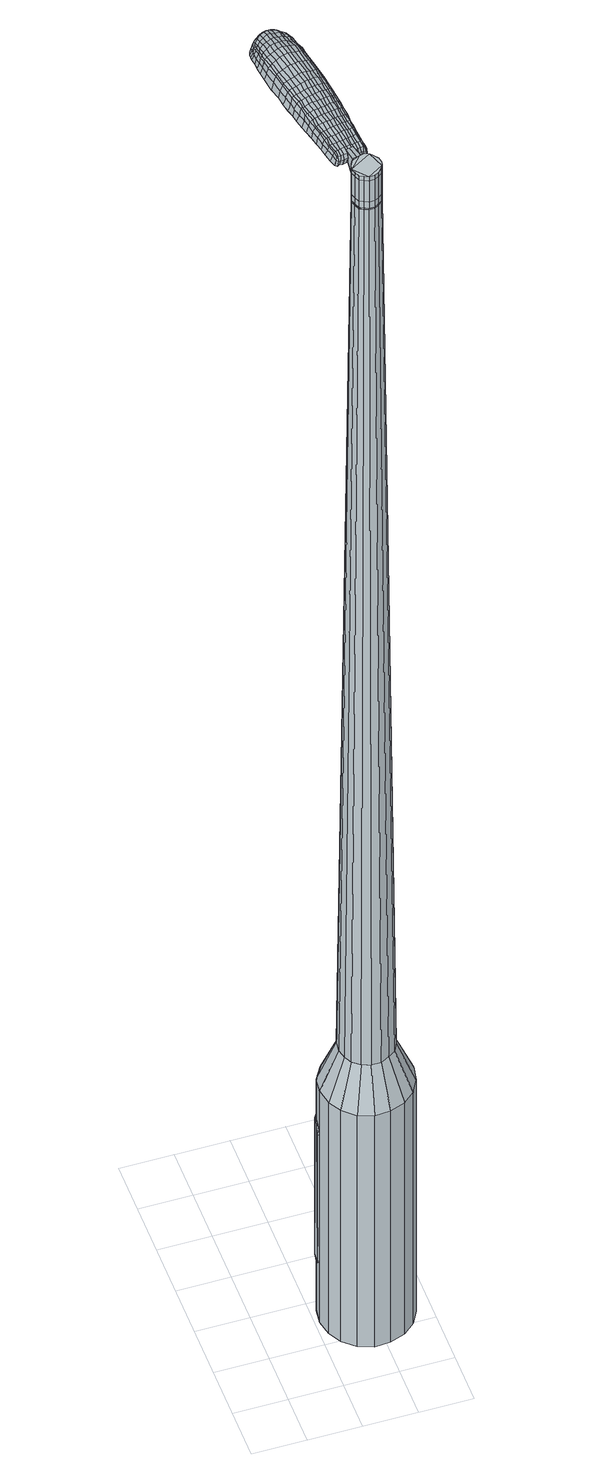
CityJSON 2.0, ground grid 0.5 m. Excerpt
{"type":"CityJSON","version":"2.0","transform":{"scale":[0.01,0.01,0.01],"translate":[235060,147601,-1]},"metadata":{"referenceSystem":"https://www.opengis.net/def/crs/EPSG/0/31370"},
"CityObjects":{
"object1":{"type":"GenericCityObject","attributes":{"cluster":340,"mean_distance_to_centroid":0,"new_centroid_x":235060.98,"new_centroid_y":147601.75,"mean_distance_to_camera":18.8,"H1":12.52,"H2":12.61,"Z_final":113.6,"cluster2":-1,"proj_x":235064.45,"proj_y":147601.1,"id_line":88742,"bearing_l":190.54,"distance":3.53,"orientation":"right","G_obj":100.54},"geometry":[{"type":"MultiSurface","lod":"2","boundaries":[[[0,1,2,3]],[[1,4,5,2]],[[4,6,7,5]],[[6,8,9,7]],[[8,10,11,9]],[[10,12,13,11]],[[12,14,15,13]],[[14,16,17,15]],[[16,18,19,17]],[[18,20,21,19]],[[20,22,23,21]],[[22,24,25,23]],[[24,26,27,25]],[[26,28,29,27]],[[28,30,31,29]],[[30,32,33,31]],[[32,34,35,33]],[[34,0,3,35]],[[36,37,38,39]],[[38,40,41,42]],[[41,43,42]],[[42,44,45,46]],[[45,47,46]],[[46,48,49,50]],[[49,51,50]],[[42,46,50,38]],[[50,52,39,38]],[[53,36,39]],[[2,5,7,35]],[[7,9,11,15]],[[11,13,15]],[[15,17,19,23]],[[19,21,23]],[[23,25,27,31]],[[27,29,31]],[[15,23,31,7]],[[31,33,35,7]],[[3,2,35]],[[1,0,54,55]],[[0,34,56,54]],[[34,32,57,56]],[[32,30,58,57]],[[30,28,59,58]],[[28,26,60,59]],[[26,24,61,60]],[[24,22,62,61]],[[22,20,63,62]],[[20,18,64,63]],[[18,16,65,64]],[[16,14,66,65]],[[14,12,67,66]],[[12,10,68,67]],[[10,8,69,68]],[[8,6,70,69]],[[6,4,71,70]],[[4,1,55,71]],[[55,54,72,73]],[[54,56,74,72]],[[56,57,75,74]],[[57,58,76,75]],[[58,59,77,76]],[[59,60,78,77]],[[60,61,79,78]],[[61,62,80,79]],[[62,63,81,80]],[[63,64,82,81]],[[64,65,83,82]],[[65,66,84,83]],[[66,67,85,84]],[[67,68,86,85]],[[68,69,87,86]],[[69,70,88,87]],[[70,71,89,88]],[[71,55,73,89]],[[72,90,91,92]],[[93,94,90,72]],[[95,96,94,93]],[[76,97,96,95]],[[77,98,97,76]],[[78,99,98,77]],[[100,101,99,78]],[[80,102,101,100]],[[103,104,102,80]],[[105,106,104,103]],[[83,107,106,105]],[[108,109,107,83]],[[110,111,109,108]],[[112,113,111,110]],[[114,115,113,112]],[[88,116,115,114]],[[117,118,116,88]],[[92,91,118,117]],[[119,120,121,122]],[[123,119,122,124]],[[125,123,124,126]],[[127,125,126,128]],[[129,127,128,130]],[[131,129,130,132]],[[133,131,132,134]],[[135,133,134,136]],[[137,135,136,138]],[[139,137,138,140]],[[141,139,140,142]],[[143,141,142,144]],[[145,143,144,146]],[[147,145,146,148]],[[149,147,148,150]],[[151,149,150,152]],[[73,72,92]],[[74,93,72]],[[74,75,95,93]],[[75,76,95]],[[79,100,78]],[[79,80,100]],[[81,103,80]],[[81,82,105,103]],[[82,83,105]],[[84,108,83]],[[84,85,110,108]],[[85,86,112,110]],[[86,87,114,112]],[[87,88,114]],[[89,117,88]],[[89,73,92,117]],[[153,91,90]],[[153,154,118,91]],[[154,116,118]],[[155,115,116]],[[155,156,113,115]],[[156,157,111,113]],[[157,158,109,111]],[[158,107,109]],[[159,106,107]],[[159,160,104,106]],[[160,102,104]],[[161,101,102]],[[161,99,101]],[[162,96,97]],[[162,163,94,96]],[[163,90,94]],[[39,52,151,164]],[[153,90,165,152]],[[53,39,164,120]],[[90,163,121,165]],[[36,53,120,119]],[[163,162,122,121]],[[37,36,119,123]],[[162,97,124,122]],[[38,37,123,125]],[[97,98,126,124]],[[40,38,125,127]],[[98,99,128,126]],[[41,40,127,129]],[[99,161,130,128]],[[43,41,129,131]],[[161,102,132,130]],[[42,43,131,133]],[[102,160,134,132]],[[44,42,133,135]],[[160,159,136,134]],[[45,44,135,137]],[[159,107,138,136]],[[47,45,137,139]],[[107,158,140,138]],[[46,47,139,141]],[[158,157,142,140]],[[48,46,141,143]],[[157,156,144,142]],[[49,48,143,145]],[[156,155,146,144]],[[51,49,145,147]],[[155,116,148,146]],[[50,51,147,149]],[[116,154,150,148]],[[52,50,149,151]],[[154,153,152,150]],[[151,152,166,167]],[[152,165,168,166]],[[165,121,169,168]],[[121,120,170,169]],[[120,164,171,170]],[[164,151,167,171]],[[172,173,174,175]],[[176,172,175,177]],[[172,176,178,179]],[[173,172,179,180]],[[181,182,183,184]],[[185,181,184,186]],[[181,185,187,188]],[[182,181,188,189]],[[190,191,192,193]],[[194,190,193,195]],[[190,194,196,197]],[[191,190,197,198]],[[199,200,201,202]],[[203,199,202,204]],[[199,203,205,206]],[[200,199,206,207]],[[208,209,210,211]],[[212,208,211,213]],[[208,212,214,215]],[[209,208,215,216]],[[217,218,219,220]],[[221,217,220,222]],[[217,221,223,224]],[[218,217,224,225]],[[226,227,228,229]],[[218,226,229,219]],[[226,218,225,230]],[[227,226,230,231]],[[232,233,234,235]],[[227,232,235,228]],[[232,227,231,236]],[[233,232,236,237]],[[238,176,177,239]],[[233,238,239,234]],[[238,233,237,240]],[[176,238,240,178]],[[241,242,243,244]],[[245,241,244,246]],[[241,245,247,248]],[[242,241,248,249]],[[250,251,252,253]],[[242,250,253,243]],[[250,242,249,254]],[[251,250,254,255]],[[256,257,258,259]],[[251,256,259,252]],[[256,251,255,260]],[[257,256,260,261]],[[262,263,264,265]],[[257,262,265,258]],[[262,257,261,266]],[[263,262,266,267]],[[268,173,180,269]],[[263,268,269,264]],[[268,263,267,270]],[[173,268,270,174]],[[271,272,273,274]],[[275,271,274,276]],[[271,275,277,278]],[[272,271,278,279]],[[280,281,282,283]],[[272,280,283,273]],[[280,272,279,284]],[[281,280,284,285]],[[286,287,288,289]],[[281,286,289,282]],[[286,281,285,290]],[[287,286,290,291]],[[292,185,186,293]],[[287,292,293,288]],[[292,287,291,294]],[[185,292,294,187]],[[295,296,297,298]],[[299,295,298,300]],[[295,299,301,302]],[[296,295,302,303]],[[304,305,306,307]],[[296,304,307,297]],[[304,296,303,308]],[[305,304,308,309]],[[310,311,312,313]],[[305,310,313,306]],[[310,305,309,314]],[[311,310,314,315]],[[316,317,318,319]],[[311,316,319,312]],[[316,311,315,320]],[[317,316,320,321]],[[322,182,189,323]],[[317,322,323,318]],[[322,317,321,324]],[[182,322,324,183]],[[325,211,210,326]],[[327,325,326,328]],[[325,327,329,330]],[[211,325,330,213]],[[331,327,328,332]],[[333,331,332,334]],[[331,333,335,336]],[[327,331,336,329]],[[337,333,334,338]],[[339,337,338,340]],[[337,339,341,342]],[[333,337,342,335]],[[343,339,340,344]],[[345,343,344,346]],[[343,345,347,348]],[[339,343,348,341]],[[349,345,346,350]],[[200,349,350,201]],[[349,200,207,351]],[[345,349,351,347]],[[352,353,198,197]],[[354,352,197,196]],[[352,354,355,356]],[[353,352,356,357]],[[358,359,357,356]],[[360,358,356,355]],[[358,360,361,362]],[[359,358,362,363]],[[364,365,363,362]],[[366,364,362,361]],[[364,366,367,368]],[[365,364,368,369]],[[370,371,369,368]],[[372,370,368,367]],[[370,372,205,203]],[[371,370,203,204]],[[373,374,375,376]],[[275,373,376,277]],[[373,275,276,377]],[[374,373,377,378]],[[379,194,195,380]],[[374,379,380,375]],[[379,374,378,381]],[[194,379,381,196]],[[382,383,384,385]],[[221,382,385,223]],[[382,221,222,386]],[[383,382,386,387]],[[388,389,390,391]],[[383,388,391,384]],[[388,383,387,392]],[[389,388,392,393]],[[394,191,198,395]],[[389,394,395,390]],[[394,389,393,396]],[[191,394,396,192]],[[397,398,399,400]],[[179,397,400,180]],[[397,179,178,401]],[[398,397,401,402]],[[403,404,405,406]],[[398,403,406,399]],[[403,398,402,407]],[[404,403,407,408]],[[409,202,201,410]],[[404,409,410,405]],[[409,404,408,411]],[[202,409,411,204]],[[412,413,414,415]],[[184,412,415,186]],[[412,184,183,416]],[[413,412,416,417]],[[418,206,205,419]],[[413,418,419,414]],[[418,413,417,420]],[[206,418,420,207]],[[421,422,423,424]],[[299,421,424,301]],[[421,299,300,425]],[[422,421,425,426]],[[427,212,213,428]],[[422,427,428,423]],[[427,422,426,429]],[[212,427,429,214]],[[430,431,432,433]],[[245,430,433,247]],[[430,245,246,434]],[[431,430,434,435]],[[436,437,438,439]],[[431,436,439,432]],[[436,431,435,440]],[[437,436,440,441]],[[442,209,216,443]],[[437,442,443,438]],[[442,437,441,444]],[[209,442,444,210]],[[445,446,435,434]],[[244,445,434,246]],[[445,244,243,447]],[[446,445,447,448]],[[449,450,441,440]],[[446,449,440,435]],[[449,446,448,451]],[[450,449,451,452]],[[453,326,210,444]],[[450,453,444,441]],[[453,450,452,454]],[[326,453,454,328]],[[455,456,457,458]],[[302,455,458,303]],[[455,302,301,424]],[[456,455,424,423]],[[459,330,329,460]],[[456,459,460,457]],[[459,456,423,428]],[[330,459,428,213]],[[461,462,448,447]],[[253,461,447,243]],[[461,253,252,463]],[[462,461,463,464]],[[465,466,452,451]],[[462,465,451,448]],[[465,462,464,467]],[[466,465,467,468]],[[469,332,328,454]],[[466,469,454,452]],[[469,466,468,470]],[[332,469,470,334]],[[471,472,473,474]],[[308,471,474,309]],[[471,308,303,458]],[[472,471,458,457]],[[475,336,335,476]],[[472,475,476,473]],[[475,472,457,460]],[[336,475,460,329]],[[477,478,464,463]],[[259,477,463,252]],[[477,259,258,479]],[[478,477,479,480]],[[481,482,468,467]],[[478,481,467,464]],[[481,478,480,483]],[[482,481,483,484]],[[485,338,334,470]],[[482,485,470,468]],[[485,482,484,486]],[[338,485,486,340]],[[487,488,489,490]],[[314,487,490,315]],[[487,314,309,474]],[[488,487,474,473]],[[491,342,341,492]],[[488,491,492,489]],[[491,488,473,476]],[[342,491,476,335]],[[493,494,480,479]],[[265,493,479,258]],[[493,265,264,495]],[[494,493,495,496]],[[497,498,484,483]],[[494,497,483,480]],[[497,494,496,499]],[[498,497,499,500]],[[501,344,340,486]],[[498,501,486,484]],[[501,498,500,502]],[[344,501,502,346]],[[503,504,505,506]],[[320,503,506,321]],[[503,320,315,490]],[[504,503,490,489]],[[507,348,347,508]],[[504,507,508,505]],[[507,504,489,492]],[[348,507,492,341]],[[509,510,496,495]],[[269,509,495,264]],[[509,269,180,400]],[[510,509,400,399]],[[511,512,500,499]],[[510,511,499,496]],[[511,510,399,406]],[[512,511,406,405]],[[513,350,346,502]],[[512,513,502,500]],[[513,512,405,410]],[[350,513,410,201]],[[514,515,417,416]],[[324,514,416,183]],[[514,324,321,506]],[[515,514,506,505]],[[516,351,207,420]],[[515,516,420,417]],[[516,515,505,508]],[[351,516,508,347]],[[517,518,378,377]],[[274,517,377,276]],[[517,274,273,519]],[[518,517,519,520]],[[521,354,196,381]],[[518,521,381,378]],[[521,518,520,522]],[[354,521,522,355]],[[523,524,525,526]],[[224,523,526,225]],[[523,224,223,385]],[[524,523,385,384]],[[527,528,529,530]],[[524,527,530,525]],[[527,524,384,391]],[[528,527,391,390]],[[531,353,357,532]],[[528,531,532,529]],[[531,528,390,395]],[[353,531,395,198]],[[533,534,520,519]],[[283,533,519,273]],[[533,283,282,535]],[[534,533,535,536]],[[537,360,355,522]],[[534,537,522,520]],[[537,534,536,538]],[[360,537,538,361]],[[539,540,541,542]],[[230,539,542,231]],[[539,230,225,526]],[[540,539,526,525]],[[543,544,545,546]],[[540,543,546,541]],[[543,540,525,530]],[[544,543,530,529]],[[547,359,363,548]],[[544,547,548,545]],[[547,544,529,532]],[[359,547,532,357]],[[549,550,536,535]],[[289,549,535,282]],[[549,289,288,551]],[[550,549,551,552]],[[553,366,361,538]],[[550,553,538,536]],[[553,550,552,554]],[[366,553,554,367]],[[555,556,557,558]],[[236,555,558,237]],[[555,236,231,542]],[[556,555,542,541]],[[559,560,561,562]],[[556,559,562,557]],[[559,556,541,546]],[[560,559,546,545]],[[563,365,369,564]],[[560,563,564,561]],[[563,560,545,548]],[[365,563,548,363]],[[565,566,552,551]],[[293,565,551,288]],[[565,293,186,415]],[[566,565,415,414]],[[567,372,367,554]],[[566,567,554,552]],[[567,566,414,419]],[[372,567,419,205]],[[568,569,402,401]],[[240,568,401,178]],[[568,240,237,558]],[[569,568,558,557]],[[570,571,408,407]],[[569,570,407,402]],[[570,569,557,562]],[[571,570,562,561]],[[572,371,204,411]],[[571,572,411,408]],[[572,571,561,564]],[[371,572,564,369]],[[573,574,575,576]],[[576,575,577,578]],[[579,577,575,580]],[[580,575,574,581]],[[582,583,584,585]],[[585,584,586,587]],[[588,586,584,589]],[[589,584,583,590]],[[591,592,593,594]],[[594,593,595,596]],[[597,595,593,598]],[[598,593,592,599]],[[600,601,602,603]],[[603,602,604,605]],[[606,604,602,607]],[[607,602,601,608]],[[609,610,611,612]],[[612,611,613,614]],[[615,613,611,616]],[[616,611,610,617]],[[618,619,620,621]],[[621,620,622,623]],[[624,622,620,625]],[[625,620,619,626]],[[627,628,629,630]],[[630,629,619,618]],[[626,619,629,631]],[[631,629,628,632]],[[633,634,635,636]],[[636,635,628,627]],[[632,628,635,637]],[[637,635,634,638]],[[578,577,639,640]],[[640,639,634,633]],[[638,634,639,641]],[[641,639,577,579]],[[642,643,644,645]],[[645,644,646,647]],[[648,646,644,649]],[[649,644,643,650]],[[651,652,653,654]],[[654,653,643,642]],[[650,643,653,655]],[[655,653,652,656]],[[657,658,659,660]],[[660,659,652,651]],[[656,652,659,661]],[[661,659,658,662]],[[663,664,665,666]],[[666,665,658,657]],[[662,658,665,667]],[[667,665,664,668]],[[581,574,669,670]],[[670,669,664,663]],[[668,664,669,671]],[[671,669,574,573]],[[672,673,674,675]],[[675,674,676,677]],[[678,676,674,679]],[[679,674,673,680]],[[681,682,683,684]],[[684,683,673,672]],[[680,673,683,685]],[[685,683,682,686]],[[687,688,689,690]],[[690,689,682,681]],[[686,682,689,691]],[[691,689,688,692]],[[587,586,693,694]],[[694,693,688,687]],[[692,688,693,695]],[[695,693,586,588]],[[696,697,698,699]],[[699,698,700,701]],[[702,700,698,703]],[[703,698,697,704]],[[705,706,707,708]],[[708,707,697,696]],[[704,697,707,709]],[[709,707,706,710]],[[711,712,713,714]],[[714,713,706,705]],[[710,706,713,715]],[[715,713,712,716]],[[717,718,719,720]],[[720,719,712,711]],[[716,712,719,721]],[[721,719,718,722]],[[590,583,723,724]],[[724,723,718,717]],[[722,718,723,725]],[[725,723,583,582]],[[609,612,726,727]],[[727,726,728,729]],[[730,728,726,731]],[[731,726,612,614]],[[729,728,732,733]],[[733,732,734,735]],[[736,734,732,737]],[[737,732,728,730]],[[735,734,738,739]],[[739,738,740,741]],[[742,740,738,743]],[[743,738,734,736]],[[741,740,744,745]],[[745,744,746,747]],[[748,746,744,749]],[[749,744,740,742]],[[747,746,750,751]],[[751,750,601,600]],[[608,601,750,752]],[[752,750,746,748]],[[599,753,754,598]],[[598,754,755,597]],[[756,755,754,757]],[[757,754,753,758]],[[758,759,760,757]],[[757,760,761,756]],[[762,761,760,763]],[[763,760,759,764]],[[764,765,766,763]],[[763,766,767,762]],[[768,767,766,769]],[[769,766,765,770]],[[770,771,772,769]],[[769,772,773,768]],[[606,773,772,604]],[[604,772,771,605]],[[774,775,776,777]],[[777,776,676,678]],[[677,676,776,778]],[[778,776,775,779]],[[596,595,780,781]],[[781,780,775,774]],[[779,775,780,782]],[[782,780,595,597]],[[783,784,785,786]],[[786,785,622,624]],[[623,622,785,787]],[[787,785,784,788]],[[789,790,791,792]],[[792,791,784,783]],[[788,784,791,793]],[[793,791,790,794]],[[599,592,795,796]],[[796,795,790,789]],[[794,790,795,797]],[[797,795,592,591]],[[798,799,800,801]],[[801,800,580,581]],[[579,580,800,802]],[[802,800,799,803]],[[804,805,806,807]],[[807,806,799,798]],[[803,799,806,808]],[[808,806,805,809]],[[600,603,810,811]],[[811,810,805,804]],[[809,805,810,812]],[[812,810,603,605]],[[813,814,815,816]],[[816,815,585,587]],[[582,585,815,817]],[[817,815,814,818]],[[606,607,819,820]],[[820,819,814,813]],[[818,814,819,821]],[[821,819,607,608]],[[822,823,700,824]],[[824,700,702]],[[701,700,825]],[[825,700,823,826]],[[614,613,827,828]],[[828,827,823,822]],[[826,823,827,829]],[[829,827,613,615]],[[830,831,832]],[[832,831,646,648]],[[647,646,831,833]],[[833,831,830,834]],[[835,836,837,838]],[[838,837,830,832]],[[834,830,837,839]],[[839,837,836,840]],[[617,610,841,842]],[[842,841,836,835]],[[840,836,841,843]],[[843,841,610,609]],[[834,844,845,833]],[[833,845,645,647]],[[642,645,845,846]],[[846,845,844,847]],[[840,848,849,839]],[[839,849,844,834]],[[847,844,849,850]],[[850,849,848,851]],[[609,727,852,843]],[[843,852,848,840]],[[851,848,852,853]],[[853,852,727,729]],[[854,855,856,857]],[[857,856,703,704]],[[702,703,856,824]],[[824,856,855,822]],[[730,731,858,859]],[[859,858,855,854]],[[822,855,858,828]],[[828,858,731,614]],[[847,860,861,846]],[[846,861,654,642]],[[651,654,861,862]],[[862,861,860,863]],[[851,864,865,850]],[[850,865,860,847]],[[863,860,865,866]],[[866,865,864,867]],[[729,733,868,853]],[[853,868,864,851]],[[867,864,868,869]],[[869,868,733,735]],[[870,871,872,873]],[[873,872,709,710]],[[704,709,872,857]],[[857,872,871,854]],[[736,737,874,875]],[[875,874,871,870]],[[854,871,874,859]],[[859,874,737,730]],[[863,876,877,862]],[[862,877,660,651]],[[657,660,877,878]],[[878,877,876,879]],[[867,880,881,866]],[[866,881,876,863]],[[879,876,881,882]],[[882,881,880,883]],[[735,739,884,869]],[[869,884,880,867]],[[883,880,884,885]],[[885,884,739,741]],[[886,887,888,889]],[[889,888,715,716]],[[710,715,888,873]],[[873,888,887,870]],[[742,743,890,891]],[[891,890,887,886]],[[870,887,890,875]],[[875,890,743,736]],[[879,892,893,878]],[[878,893,666,657]],[[663,666,893,894]],[[894,893,892,895]],[[883,896,897,882]],[[882,897,892,879]],[[895,892,897,898]],[[898,897,896,899]],[[741,745,900,885]],[[885,900,896,883]],[[899,896,900,901]],[[901,900,745,747]],[[902,903,904,905]],[[905,904,721,722]],[[716,721,904,889]],[[889,904,903,886]],[[748,749,906,907]],[[907,906,903,902]],[[886,903,906,891]],[[891,906,749,742]],[[895,908,909,894]],[[894,909,670,663]],[[581,670,909,801]],[[801,909,908,798]],[[899,910,911,898]],[[898,911,908,895]],[[798,908,911,807]],[[807,911,910,804]],[[747,751,912,901]],[[901,912,910,899]],[[804,910,912,811]],[[811,912,751,600]],[[818,913,914,817]],[[817,914,725,582]],[[722,725,914,905]],[[905,914,913,902]],[[608,752,915,821]],[[821,915,913,818]],[[902,913,915,907]],[[907,915,752,748]],[[779,916,917,778]],[[778,917,675,677]],[[672,675,917,918]],[[918,917,916,919]],[[597,755,920,782]],[[782,920,916,779]],[[919,916,920,921]],[[921,920,755,756]],[[922,923,924,925]],[[925,924,625,626]],[[624,625,924,786]],[[786,924,923,783]],[[926,927,928,929]],[[929,928,923,922]],[[783,923,928,792]],[[792,928,927,789]],[[758,753,930,931]],[[931,930,927,926]],[[789,927,930,796]],[[796,930,753,599]],[[919,932,933,918]],[[918,933,684,672]],[[681,684,933,934]],[[934,933,932,935]],[[756,761,936,921]],[[921,936,932,919]],[[935,932,936,937]],[[937,936,761,762]],[[938,939,940,941]],[[941,940,631,632]],[[626,631,940,925]],[[925,940,939,922]],[[942,943,944,945]],[[945,944,939,938]],[[922,939,944,929]],[[929,944,943,926]],[[764,759,946,947]],[[947,946,943,942]],[[926,943,946,931]],[[931,946,759,758]],[[935,948,949,934]],[[934,949,690,681]],[[687,690,949,950]],[[950,949,948,951]],[[762,767,952,937]],[[937,952,948,935]],[[951,948,952,953]],[[953,952,767,768]],[[954,955,956,957]],[[957,956,637,638]],[[632,637,956,941]],[[941,956,955,938]],[[958,959,960,961]],[[961,960,955,954]],[[938,955,960,945]],[[945,960,959,942]],[[770,765,962,963]],[[963,962,959,958]],[[942,959,962,947]],[[947,962,765,764]],[[951,964,965,950]],[[950,965,694,687]],[[587,694,965,816]],[[816,965,964,813]],[[768,773,966,953]],[[953,966,964,951]],[[813,964,966,820]],[[820,966,773,606]],[[803,967,968,802]],[[802,968,641,579]],[[638,641,968,957]],[[957,968,967,954]],[[809,969,970,808]],[[808,970,967,803]],[[954,967,970,961]],[[961,970,969,958]],[[605,771,971,812]],[[812,971,969,809]],[[958,969,971,963]],[[963,971,771,770]],[[573,576,175,174]],[[576,578,177,175]],[[588,589,188,187]],[[589,590,189,188]],[[591,594,193,192]],[[594,596,195,193]],[[615,616,215,214]],[[616,617,216,215]],[[618,621,220,219]],[[621,623,222,220]],[[627,630,229,228]],[[630,618,219,229]],[[633,636,235,234]],[[636,627,228,235]],[[578,640,239,177]],[[640,633,234,239]],[[648,649,248,247]],[[649,650,249,248]],[[650,655,254,249]],[[655,656,255,254]],[[656,661,260,255]],[[661,662,261,260]],[[662,667,266,261]],[[667,668,267,266]],[[668,671,270,267]],[[671,573,174,270]],[[678,679,278,277]],[[679,680,279,278]],[[680,685,284,279]],[[685,686,285,284]],[[686,691,290,285]],[[691,692,291,290]],[[692,695,294,291]],[[695,588,187,294]],[[696,699,298,297]],[[699,701,300,298]],[[705,708,307,306]],[[708,696,297,307]],[[711,714,313,312]],[[714,705,306,313]],[[717,720,319,318]],[[720,711,312,319]],[[590,724,323,189]],[[724,717,318,323]],[[774,777,376,375]],[[777,678,277,376]],[[596,781,380,195]],[[781,774,375,380]],[[623,787,386,222]],[[787,788,387,386]],[[788,793,392,387]],[[793,794,393,392]],[[794,797,396,393]],[[797,591,192,396]],[[701,825,425,300]],[[825,826,426,425]],[[826,829,429,426]],[[829,615,214,429]],[[832,433,432]],[[832,648,247,433]],[[835,838,439,438]],[[838,832,432,439]],[[617,842,443,216]],[[842,835,438,443]],[[972,973,974,975]],[[976,977,975,974]],[[978,979,980,981]],[[982,983,984,985]],[[973,986,987,974]],[[988,976,974,987]],[[989,978,981,990]],[[991,992,983,982]],[[986,993,994,987]],[[994,995,988,987]],[[996,989,990,997]],[[998,992,991,999]],[[993,1000,1001,994]],[[1001,1002,995,994]],[[1003,996,997,1004]],[[1005,998,999,1006]],[[1007,1008,1009,1010]],[[1011,1012,1008,1007]],[[1011,1013,1014,1012]],[[1013,1015,1016,1014]],[[1017,1018,1019,1020]],[[1021,1022,1018,1017]],[[1023,1024,1022,1021]],[[1025,1026,1024,1023]],[[1020,1009,1008,1017]],[[1017,1008,1012,1021]],[[1012,1014,1023,1021]],[[1014,1016,1025,1023]],[[981,980,977,976]],[[990,981,976,988]],[[995,997,990,988]],[[1002,1004,997,995]],[[982,985,979,978]],[[991,982,978,989]],[[999,991,989,996]],[[1006,999,996,1003]],[[983,1007,1010,984]],[[992,1011,1007,983]],[[1013,1011,992,998]],[[1015,1013,998,1005]],[[1027,1028,1029,1030]],[[1029,1031,1032,1033]],[[1029,1033,1034,1035]],[[1029,1035,1030]],[[1036,1027,1030,1037]],[[1038,1037,1030,1039]],[[1040,1039,1030]],[[1041,1029,1028,1042]],[[1043,1041,1042,1044]],[[1045,1043,1044,1046]],[[1047,1045,1046,1048]],[[1049,1047,1048,1050]],[[1050,1051,1052,1053]],[[1050,1053,1054,1055]],[[1050,1055,1056,1057]],[[1056,1058,1059,1060]],[[1056,1060,1061,1062]],[[1056,1062,1057]],[[1050,1057,1049]],[[1063,1064,1028,1027]],[[1065,1066,1031,1029]],[[1067,1068,1040,1030]],[[1064,1069,1042,1028]],[[1070,1065,1029,1041]],[[1069,1071,1044,1042]],[[1072,1070,1041,1043]],[[1071,1073,1046,1044]],[[1074,1072,1043,1045]],[[1073,1075,1048,1046]],[[1076,1074,1045,1047]],[[1075,1077,1050,1048]],[[1078,1076,1047,1049]],[[1077,1079,1051,1050]],[[1080,1081,1058,1056]],[[1082,1078,1049,1057]],[[1052,1051,1079,1083]],[[1053,1052,1083,1084]],[[1054,1053,1084,1085]],[[1055,1054,1085,1086]],[[1056,1055,1086,1080]],[[1087,1063,1027,1036]],[[1088,1087,1036,1037]],[[1089,1088,1037,1038]],[[1090,1089,1038,1039]],[[1068,1090,1039,1040]],[[1032,1031,1066,1091]],[[1059,1058,1081,1092]],[[1033,1032,1091,1093]],[[1034,1033,1093,1094]],[[1035,1034,1094,1095]],[[1030,1035,1095,1067]],[[1060,1059,1092,1096]],[[1061,1060,1096,1097]],[[1062,1061,1097,1098]],[[1057,1062,1098,1082]]]}]}
},
"vertices":[
[89,118,384],[103,118,384],[103,118,96],[89,118,96],[117,113,384],[117,113,96],[128,104,384],[128,104,96],[136,91,384],[136,91,96],[139,77,384],[139,77,96],[136,62,384],[136,62,96],[129,49,384],[129,49,96],[118,40,384],[118,40,96],[104,35,384],[104,35,96],[89,34,384],[89,34,96],[75,39,384],[75,39,96],[64,49,384],[64,49,96],[57,61,384],[57,61,96],[54,76,384],[54,76,96],[56,90,384],[56,90,96],[64,103,384],[64,103,96],[75,113,384],[75,113,96],[86,85,1524],[84,81,1524],[83,76,1524],[94,89,1524],[84,72,1524],[86,67,1524],[94,63,1524],[90,65,1524],[99,63,1524],[103,65,1524],[109,72,1524],[107,68,1524],[110,76,1524],[109,81,1524],[103,88,1524],[106,85,1524],[98,90,1524],[89,88,1524],[92,101,429],[100,101,429],[83,98,429],[77,92,429],[72,85,429],[71,76,429],[73,67,429],[77,60,429],[84,54,429],[92,51,429],[101,51,429],[109,55,429],[116,60,429],[120,68,429],[121,76,429],[120,85,429],[115,93,429],[109,98,429],[94,89,1483],[98,90,1483],[89,88,1483],[86,85,1483],[84,81,1483],[83,76,1483],[84,72,1483],[86,67,1483],[90,65,1483],[94,63,1483],[99,63,1483],[103,65,1483],[107,68,1483],[109,72,1483],[110,76,1483],[109,81,1483],[106,85,1483],[103,88,1483],[94,89,1485],[98,89,1485],[98,89,1483],[90,87,1483],[90,87,1485],[86,84,1483],[86,84,1485],[84,81,1485],[83,76,1485],[84,72,1485],[86,68,1483],[86,68,1485],[90,65,1485],[94,64,1483],[94,64,1485],[99,64,1483],[99,64,1485],[103,65,1485],[106,68,1483],[106,68,1485],[108,72,1483],[108,72,1485],[109,76,1483],[109,76,1485],[108,81,1483],[108,81,1485],[106,85,1485],[103,87,1483],[103,87,1485],[86,85,1519],[89,88,1519],[89,88,1493],[86,85,1493],[84,81,1519],[84,81,1493],[83,76,1519],[83,76,1493],[84,72,1519],[84,72,1493],[86,67,1519],[86,67,1493],[90,65,1519],[90,65,1493],[94,63,1519],[94,63,1493],[99,63,1519],[99,63,1493],[103,65,1519],[103,65,1493],[107,68,1519],[107,68,1493],[109,72,1519],[109,72,1493],[110,76,1519],[110,76,1493],[109,81,1519],[109,81,1493],[106,85,1519],[106,85,1493],[103,88,1519],[103,88,1493],[98,90,1519],[98,90,1493],[98,90,1485],[103,88,1485],[109,81,1485],[110,76,1485],[109,72,1485],[107,68,1485],[99,63,1485],[94,63,1485],[86,67,1485],[86,85,1485],[89,88,1485],[94,89,1519],[94,89,1493],[94,108,1513],[94,108,1518],[90,108,1513],[87,107,1513],[87,107,1518],[90,108,1518],[96,184,1519],[97,177,1518],[98,179,1509],[97,186,1510],[95,193,1519],[96,194,1510],[93,192,1526],[95,183,1525],[96,176,1525],[58,177,1519],[60,170,1518],[61,170,1525],[60,177,1525],[56,186,1519],[58,185,1526],[55,187,1510],[56,178,1510],[58,171,1509],[62,253,1519],[66,253,1519],[65,254,1513],[62,254,1513],[58,251,1519],[58,252,1513],[59,249,1524],[62,251,1524],[66,252,1524],[76,180,1530],[77,173,1529],[80,173,1529],[79,181,1530],[74,189,1531],[77,190,1531],[70,188,1530],[72,179,1530],[73,172,1529],[91,101,1512],[93,101,1512],[93,102,1517],[90,102,1517],[88,100,1512],[88,101,1517],[87,101,1506],[90,101,1506],[93,102,1506],[84,242,1519],[85,239,1519],[86,240,1512],[85,243,1512],[83,244,1518],[84,246,1512],[82,244,1522],[83,242,1523],[84,238,1524],[86,234,1519],[88,229,1519],[89,230,1512],[87,236,1512],[85,234,1524],[86,228,1525],[89,223,1519],[91,216,1519],[92,217,1511],[90,225,1511],[88,222,1526],[89,215,1526],[93,204,1519],[94,206,1510],[91,203,1526],[105,111,1513],[104,118,1513],[103,118,1518],[104,110,1517],[106,105,1512],[105,106,1516],[107,106,1506],[106,112,1507],[105,120,1507],[104,126,1514],[103,133,1515],[101,132,1520],[102,125,1519],[105,127,1507],[104,135,1507],[102,141,1515],[101,148,1516],[100,147,1522],[101,140,1521],[103,142,1508],[102,150,1508],[100,156,1517],[99,163,1517],[98,162,1524],[99,154,1523],[101,157,1508],[100,164,1509],[98,170,1518],[97,169,1524],[99,172,1509],[49,236,1519],[49,233,1519],[50,233,1524],[50,236,1523],[49,239,1518],[50,238,1522],[47,240,1512],[47,237,1512],[47,234,1512],[49,228,1519],[50,223,1519],[51,222,1525],[51,228,1524],[48,229,1512],[48,223,1512],[51,217,1519],[52,209,1519],[53,208,1526],[52,216,1526],[49,218,1511],[50,210,1511],[54,197,1519],[56,197,1526],[52,198,1510],[76,106,1513],[74,113,1513],[72,114,1507],[74,106,1507],[77,100,1512],[76,101,1506],[78,101,1516],[77,105,1517],[75,112,1518],[72,120,1514],[70,128,1515],[69,128,1507],[71,121,1507],[73,120,1519],[72,127,1520],[68,135,1515],[67,142,1516],[65,143,1508],[67,136,1508],[70,134,1521],[68,141,1522],[65,149,1517],[63,156,1517],[61,157,1509],[63,150,1508],[66,149,1523],[65,156,1524],[61,163,1518],[60,164,1509],[63,163,1524],[89,107,1519],[92,108,1519],[88,114,1520],[91,115,1520],[85,114,1520],[87,107,1519],[87,122,1522],[89,122,1522],[85,129,1523],[88,130,1523],[82,129,1523],[84,121,1521],[84,136,1524],[87,137,1524],[82,144,1525],[85,144,1525],[79,143,1525],[81,136,1524],[81,151,1526],[84,151,1526],[80,158,1527],[83,159,1527],[76,158,1527],[78,150,1526],[78,165,1528],[81,166,1528],[75,165,1528],[63,248,1527],[66,249,1527],[59,247,1526],[60,242,1527],[64,244,1528],[67,244,1528],[65,237,1529],[68,238,1529],[61,236,1528],[62,229,1530],[66,230,1530],[70,231,1530],[67,223,1531],[71,224,1531],[63,222,1530],[65,213,1531],[69,214,1531],[73,215,1531],[71,202,1531],[75,202,1531],[68,201,1531],[49,241,1518],[51,244,1519],[50,245,1513],[48,242,1513],[50,240,1523],[52,243,1523],[54,248,1519],[54,248,1513],[55,246,1524],[81,246,1518],[79,248,1518],[79,247,1523],[81,245,1523],[82,247,1513],[80,249,1513],[76,250,1519],[73,252,1519],[73,251,1524],[76,249,1523],[77,251,1513],[73,253,1513],[69,253,1519],[70,252,1524],[69,254,1513],[93,182,1528],[91,182,1528],[92,175,1528],[94,175,1527],[92,191,1528],[90,191,1529],[89,182,1529],[85,182,1530],[86,174,1529],[90,175,1528],[87,191,1529],[84,190,1530],[82,181,1530],[83,174,1529],[81,190,1531],[61,177,1528],[64,177,1529],[62,186,1529],[59,185,1528],[63,170,1527],[65,170,1528],[68,178,1529],[66,187,1530],[69,171,1528],[79,99,1512],[81,99,1512],[81,100,1517],[79,100,1517],[78,99,1506],[80,100,1506],[84,99,1512],[84,101,1517],[83,100,1506],[105,103,1512],[103,103,1512],[104,104,1506],[106,104,1506],[104,104,1517],[103,104,1517],[101,103,1512],[98,102,1512],[99,103,1506],[101,103,1506],[100,104,1517],[98,103,1517],[96,102,1512],[96,102,1506],[95,103,1517],[103,110,1519],[102,109,1519],[102,117,1520],[101,117,1520],[99,109,1519],[97,108,1519],[98,116,1520],[96,116,1520],[94,108,1519],[93,115,1520],[78,105,1519],[80,105,1519],[78,113,1520],[76,112,1520],[83,106,1519],[82,113,1520],[101,124,1521],[100,124,1521],[100,132,1522],[98,132,1522],[97,124,1521],[95,123,1521],[96,131,1522],[93,131,1523],[92,123,1522],[91,130,1523],[75,120,1521],[77,120,1521],[75,127,1522],[73,127,1522],[80,121,1521],[78,128,1522],[99,139,1523],[97,139,1523],[98,147,1524],[96,146,1524],[95,138,1523],[92,138,1524],[94,146,1525],[91,145,1525],[89,137,1524],[88,145,1525],[71,134,1523],[73,135,1523],[72,142,1524],[70,141,1524],[77,135,1524],[75,142,1525],[97,154,1525],[95,154,1525],[96,161,1526],[94,161,1526],[93,153,1526],[90,153,1526],[92,160,1527],[89,160,1527],[87,152,1526],[86,159,1527],[68,149,1525],[70,149,1525],[68,156,1526],[66,156,1526],[74,150,1526],[72,157,1527],[95,168,1527],[93,168,1527],[91,168,1527],[88,167,1528],[85,167,1528],[65,163,1527],[67,163,1527],[71,164,1528],[51,238,1525],[52,240,1525],[51,234,1526],[53,236,1526],[55,243,1526],[56,239,1527],[81,243,1525],[80,244,1525],[81,241,1526],[82,239,1525],[77,246,1525],[74,248,1526],[75,244,1527],[78,242,1526],[70,249,1526],[71,244,1527],[52,229,1526],[53,231,1527],[52,223,1527],[54,225,1528],[57,234,1528],[58,227,1529],[84,234,1526],[82,236,1527],[83,229,1528],[85,228,1527],[79,237,1527],[76,238,1528],[77,231,1529],[80,230,1528],[72,238,1528],[73,231,1530],[53,217,1528],[55,218,1529],[55,209,1528],[57,210,1529],[59,220,1529],[61,211,1530],[86,222,1528],[85,223,1528],[86,215,1529],[88,214,1528],[82,224,1529],[78,224,1530],[80,215,1530],[83,215,1530],[75,224,1530],[76,215,1531],[57,197,1529],[59,198,1529],[63,199,1530],[90,203,1528],[88,203,1529],[85,203,1530],[82,203,1530],[78,203,1531],[96,179,1509],[95,177,1518],[94,184,1518],[95,186,1509],[93,192,1519],[94,194,1510],[91,191,1525],[93,183,1525],[94,176,1525],[63,170,1525],[62,171,1518],[60,178,1518],[62,177,1525],[58,186,1519],[60,186,1525],[57,187,1510],[58,179,1509],[60,172,1509],[66,252,1513],[66,251,1519],[63,251,1519],[62,251,1513],[59,249,1519],[59,250,1513],[60,248,1524],[63,249,1524],[66,250,1524],[80,174,1528],[77,173,1528],[76,180,1529],[79,181,1529],[74,189,1529],[77,190,1529],[70,188,1529],[72,180,1529],[74,173,1528],[93,104,1516],[93,103,1512],[90,103,1512],[90,104,1516],[87,102,1512],[87,103,1516],[87,103,1506],[90,104,1506],[93,104,1506],[84,240,1512],[83,238,1519],[82,241,1518],[83,242,1512],[81,243,1518],[82,244,1512],[80,243,1522],[81,241,1523],[82,238,1523],[87,230,1512],[86,228,1519],[84,234,1519],[86,235,1512],[83,233,1524],[85,228,1525],[90,217,1511],[89,215,1519],[87,223,1519],[88,224,1511],[86,222,1525],[88,214,1526],[91,204,1519],[92,205,1510],[90,203,1526],[102,117,1518],[102,118,1513],[103,111,1513],[103,110,1517],[104,106,1512],[103,107,1515],[105,107,1506],[104,112,1506],[103,119,1507],[100,132,1520],[101,133,1514],[102,126,1514],[101,125,1519],[103,127,1507],[102,135,1507],[98,147,1522],[99,148,1516],[100,141,1515],[99,140,1521],[101,142,1508],[100,149,1508],[96,162,1523],[97,163,1517],[98,155,1516],[97,154,1522],[99,157,1508],[98,164,1508],[96,170,1517],[95,169,1524],[97,171,1509],[52,233,1523],[51,233,1519],[51,236,1518],[52,236,1523],[51,238,1518],[52,238,1522],[49,239,1512],[49,237,1512],[49,234,1512],[53,222,1525],[52,223,1519],[51,228,1519],[52,228,1524],[50,229,1512],[50,224,1512],[55,209,1526],[54,209,1519],[53,217,1519],[54,216,1525],[51,218,1511],[52,210,1511],[56,198,1519],[57,197,1526],[54,199,1510],[74,114,1507],[76,113,1513],[77,106,1513],[76,107,1506],[79,101,1512],[78,102,1506],[79,102,1515],[79,106,1517],[77,113,1518],[71,129,1507],[72,128,1514],[74,121,1514],[72,122,1507],[75,120,1519],[73,128,1520],[67,143,1508],[68,143,1516],[70,135,1515],[69,136,1508],[72,135,1521],[70,142,1522],[63,158,1508],[65,157,1517],[67,150,1516],[65,151,1508],[68,149,1522],[67,156,1523],[63,164,1517],[62,165,1509],[65,163,1524],[89,108,1518],[92,109,1518],[88,115,1519],[90,115,1519],[85,115,1519],[86,108,1518],[87,122,1520],[89,123,1520],[85,130,1521],[88,130,1521],[82,129,1521],[84,122,1520],[84,137,1523],[86,137,1523],[82,144,1524],[85,145,1524],[79,144,1524],[81,136,1523],[81,152,1525],[84,152,1525],[80,159,1526],[83,159,1526],[76,158,1526],[78,151,1525],[78,166,1527],[81,167,1527],[75,165,1527],[66,247,1526],[63,247,1526],[60,245,1525],[60,242,1526],[64,243,1526],[67,244,1526],[68,237,1528],[65,237,1528],[61,236,1527],[63,229,1528],[66,230,1529],[70,230,1529],[71,223,1530],[68,223,1530],[64,222,1529],[66,213,1530],[69,214,1530],[73,215,1530],[75,202,1530],[72,202,1530],[68,201,1530],[52,243,1513],[53,242,1518],[51,240,1518],[50,241,1512],[52,239,1523],[53,241,1523],[56,246,1519],[55,247,1513],[56,245,1523],[78,245,1523],[78,246,1518],[80,245,1518],[80,244,1523],[81,246,1512],[79,247,1512],[72,249,1523],[72,250,1519],[76,248,1519],[75,247,1523],[76,249,1513],[73,251,1513],[69,251,1519],[69,250,1524],[69,252,1513],[92,175,1527],[91,182,1527],[92,182,1527],[93,176,1526],[90,191,1527],[89,191,1528],[86,175,1528],[85,182,1528],[88,182,1528],[89,175,1527],[87,191,1528],[83,191,1529],[82,181,1529],[83,174,1528],[80,190,1529],[62,186,1528],[64,178,1527],[63,177,1527],[61,186,1527],[64,170,1526],[66,171,1527],[68,179,1528],[66,187,1528],[69,172,1527],[81,102,1516],[80,101,1512],[80,102,1516],[78,101,1506],[79,102,1506],[84,102,1512],[84,103,1516],[83,102,1506],[103,105,1512],[104,105,1512],[104,106,1506],[103,106,1516],[102,106,1516],[98,105,1506],[98,104,1512],[101,105,1512],[101,106,1506],[100,106,1516],[98,105,1516],[95,104,1512],[95,105,1506],[95,105,1516],[101,110,1518],[102,110,1518],[101,117,1519],[100,117,1519],[97,109,1518],[99,110,1518],[98,117,1519],[96,116,1519],[94,109,1518],[93,116,1519],[78,113,1519],[80,106,1518],[79,106,1518],[77,113,1519],[83,107,1518],[82,114,1519],[99,125,1520],[100,125,1520],[99,132,1521],[98,132,1521],[94,124,1520],[97,124,1520],[96,132,1521],[93,131,1521],[92,123,1520],[90,131,1521],[75,128,1521],[77,121,1520],[76,120,1520],[74,128,1521],[80,121,1520],[78,128,1521],[97,139,1522],[98,139,1522],[97,147,1523],[96,147,1523],[92,138,1522],[95,139,1522],[94,146,1523],[91,146,1524],[89,138,1523],[88,145,1524],[72,142,1523],[74,135,1522],[72,135,1522],[71,142,1523],[77,136,1522],[75,143,1523],[95,154,1524],[96,154,1524],[95,161,1525],[94,161,1525],[90,153,1525],[92,154,1524],[91,161,1525],[88,160,1526],[87,153,1525],[85,160,1526],[69,157,1525],[70,150,1524],[69,149,1524],[67,156,1525],[74,150,1524],[72,157,1525],[93,168,1526],[94,168,1526],[87,168,1527],[90,168,1526],[84,167,1527],[67,164,1526],[66,163,1526],[71,165,1526],[54,239,1524],[52,237,1524],[53,234,1525],[54,236,1525],[56,242,1525],[57,239,1525],[80,240,1525],[79,243,1524],[80,242,1524],[81,238,1525],[74,243,1526],[73,247,1525],[76,245,1524],[77,242,1525],[70,247,1525],[71,244,1526],[54,230,1526],[53,229,1526],[54,223,1526],[55,224,1527],[58,233,1526],[59,226,1527],[82,229,1527],[81,235,1526],[82,234,1526],[84,228,1526],[77,230,1528],[75,237,1527],[78,236,1526],[80,230,1527],[72,238,1527],[73,231,1528],[56,218,1527],[55,217,1527],[56,209,1527],[58,210,1528],[60,220,1528],[61,211,1529],[85,215,1528],[84,223,1527],[85,222,1527],[87,214,1527],[79,215,1529],[78,224,1529],[81,223,1528],[83,215,1528],[74,224,1529],[76,215,1530],[60,198,1528],[58,197,1528],[64,199,1529],[87,203,1528],[89,203,1528],[81,203,1529],[85,203,1529],[78,203,1530],[105,106,1508],[98,105,1508],[93,137,1509],[101,139,1509],[90,159,1510],[98,160,1510],[83,198,1512],[93,199,1512],[96,182,1511],[87,180,1511],[80,215,1513],[77,229,1514],[86,230,1514],[89,217,1513],[91,104,1508],[85,136,1509],[82,157,1510],[74,196,1512],[78,178,1511],[71,214,1513],[69,227,1514],[85,103,1508],[78,134,1509],[73,156,1510],[65,194,1512],[68,177,1511],[60,225,1514],[62,212,1513],[78,101,1508],[70,133,1509],[65,154,1510],[56,193,1512],[59,175,1511],[51,224,1514],[53,210,1513],[74,242,1514],[72,246,1514],[79,247,1514],[83,243,1514],[66,240,1514],[65,245,1514],[58,239,1514],[58,244,1514],[50,237,1514],[51,242,1514],[69,250,1515],[65,253,1515],[66,253,1515],[73,251,1515],[64,249,1515],[64,253,1515],[60,249,1515],[63,252,1515],[56,248,1515],[62,252,1515],[55,88,334],[55,92,334],[55,92,165],[53,78,171],[55,88,165],[54,84,165],[53,81,166],[53,79,167],[53,78,169],[54,84,334],[53,81,333],[53,79,332],[53,78,331],[53,78,328],[63,105,165],[63,105,334],[74,114,165],[74,114,334],[88,119,165],[88,119,334],[103,119,165],[103,119,334],[117,115,165],[117,115,334],[121,112,334],[124,110,334],[126,108,333],[128,107,332],[129,106,331],[129,106,328],[121,112,165],[129,106,171],[129,106,169],[128,107,167],[126,108,166],[124,110,165],[57,87,334],[58,91,334],[58,91,165],[57,87,165],[56,77,171],[56,77,328],[65,103,334],[65,103,165],[76,112,334],[76,112,165],[89,116,334],[89,116,165],[103,117,334],[103,117,165],[116,112,334],[116,112,165],[119,110,334],[127,103,328],[127,103,171],[119,110,165],[122,108,334],[124,106,333],[126,104,332],[127,104,331],[57,84,334],[56,81,333],[56,79,332],[56,78,331],[57,84,165],[127,104,169],[56,81,166],[56,79,167],[56,78,169],[126,104,167],[124,106,166],[122,108,165]
]}
